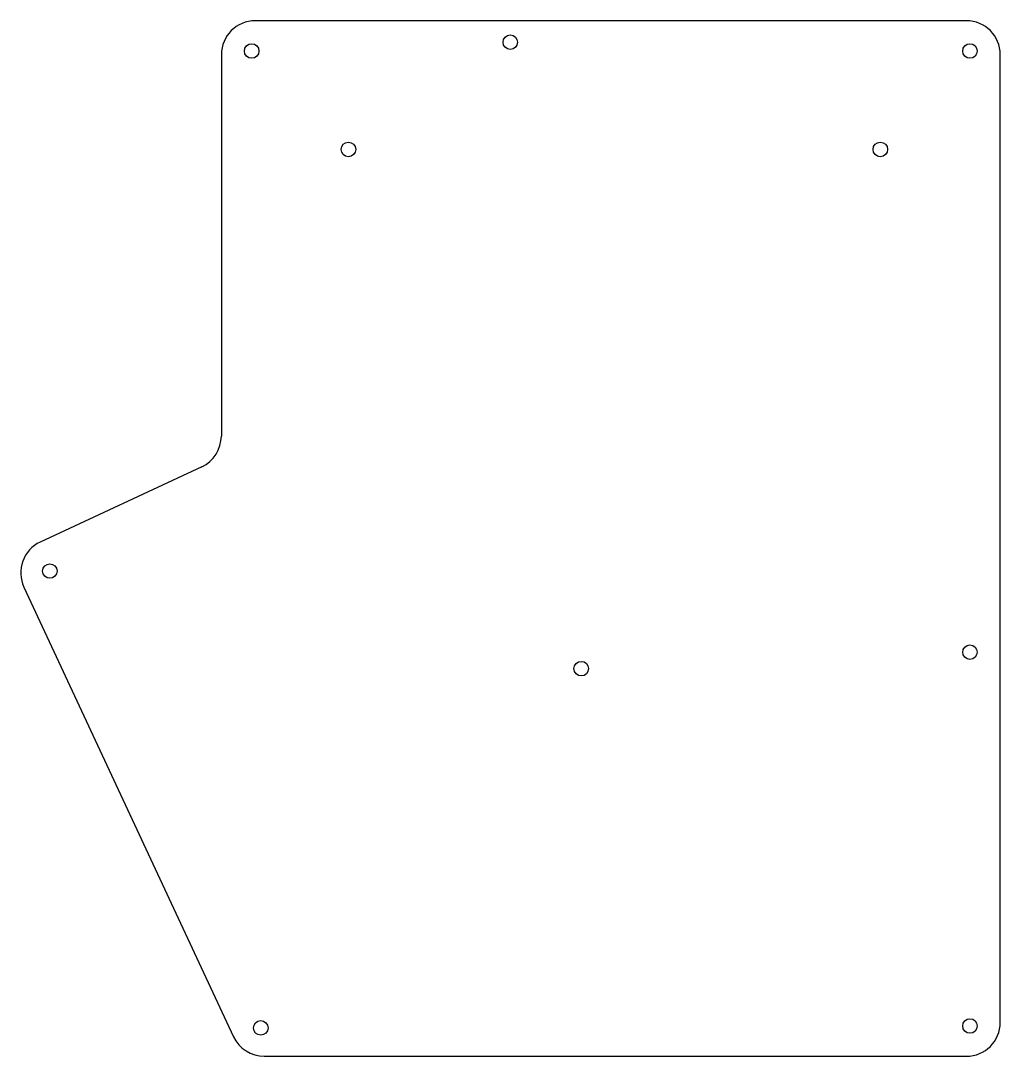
# Model space of a CAD drawing. Extents: x 12 to 215, y -28 to 187.
import ezdxf

# ---------------------------------------------------------------- set-up
doc = ezdxf.new("R2010")
doc.units = 0
doc.layers.get('0').update_dxf_attribs({"true_color": 0xffffff})

msp = doc.modelspace()

# ---------------------------------------------------------------- linework, layer by layer
at = {"color": 1, "true_color": 0xff0000}
for p, q in [((207.81, 186.61), (60.72, 186.61)), ((53.72, 179.61), (53.72, 100.73)), ((214.81, -20.52), (214.81, 179.61)), ((49.68, 94.38), (16.27, 78.8)), ((12.88, 69.5), (56.24, -23.48)), ((38.81, 18.92), (38.81, 18.92)), ((62.59, -27.52), (207.81, -27.52))]:
    msp.add_line(p, q, dxfattribs=at)
for centre in [(113.47, 182.17), (59.99, 180.35), (208.54, 180.35), (80, 160), (190, 160), (18.25, 72.81), (208.54, 56.04), (128.14, 52.63), (61.87, -21.65), (208.54, -21.26)]:
    msp.add_circle(centre, 1.5, dxfattribs=at)
for centre, start, end in [((60.72, 179.61), 90, 180), ((207.81, 179.61), 0, 90), ((46.72, 100.73), 294.9981, 0), ((19.23, 72.46), 114.9981, 204.9998), ((207.81, -20.52), 270, 0), ((62.59, -20.52), 204.9998, 270)]:
    msp.add_arc(centre, 7, start, end, dxfattribs=at)

doc.saveas('drawing.dxf')
